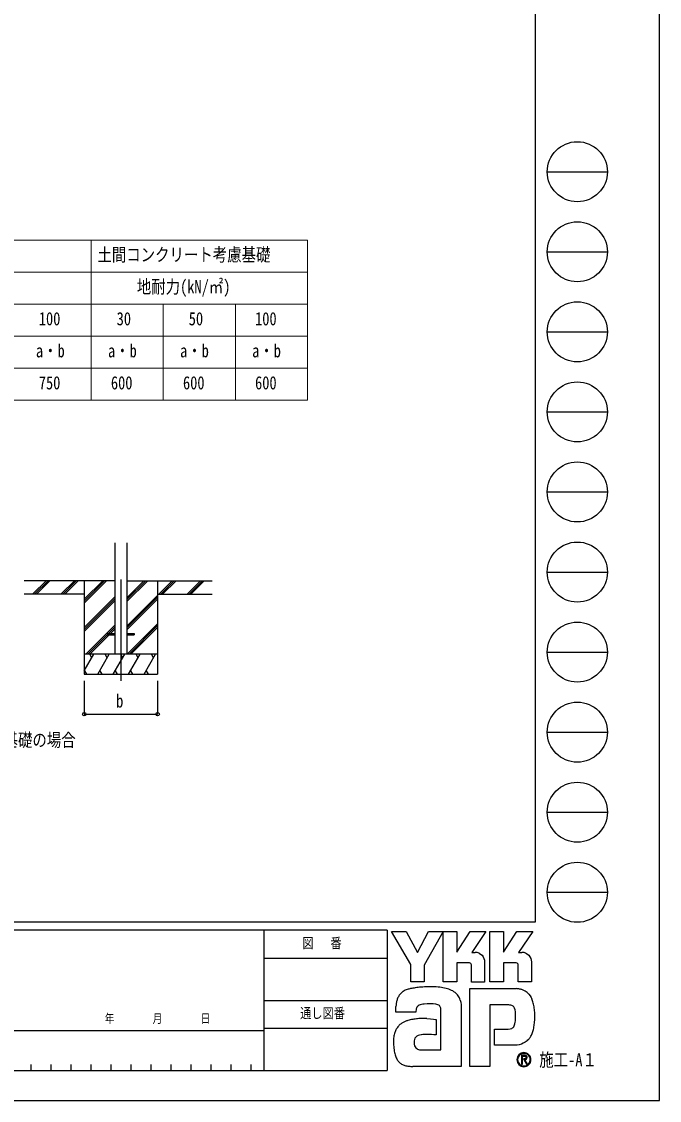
# Model space of a CAD drawing. Units: millimetres, scale not verified. Extents: x -12615 to 12615, y -8910 to 8910.
# Drawn here: x 7837 to 12615, y -8910 to -825 of the extents above; entities that cross this region are included whole.
import ezdxf
from ezdxf.enums import TextEntityAlignment as Align

# ---------------------------------------------------------------- set-up
doc = ezdxf.new("R2010")
doc.units = ezdxf.units.MM
doc.header["$LTSCALE"] = 50
doc.layers.add('0-1_TABLE1', color=7, linetype='Continuous', lineweight=18)
for name, color, linetype in [('0-2_USER1', 3, 'Continuous'), ('0-3_YKK_12', 2, 'Continuous'), ('0-5_YKK_A1', 4, 'Continuous'), ('0-6_YKK_D', 6, 'Continuous'), ('0-7_YKK_ZWAK', 7, 'Continuous')]:
    doc.layers.add(name, color=color, linetype=linetype)
doc.styles.add('ＭＳ ゴシック', font='')
doc.styles.get('ＭＳ ゴシック').set_extended_font_data('MS Gothic')

msp = doc.modelspace()

# ---------------------------------------------------------------- linework, layer by layer
at = {"layer": '0-1_TABLE1'}
for p, q in [((5298.06, -2463.19), (9978.06, -2463.19)), ((8358.06, -2463.19), (8358.06, -3663.19)), ((6738.06, -2703.19), (9978.06, -2703.19)), ((6738.06, -2943.19), (9978.06, -2943.19)), ((8898.06, -2943.19), (8898.06, -3663.19)), ((9438.06, -2943.19), (9438.06, -3663.19)), ((6738.06, -3183.19), (9978.06, -3183.19)), ((5298.06, -3423.19), (9978.06, -3423.19)), ((5298.06, -3663.19), (9978.06, -3663.19))]:
    msp.add_line(p, q, dxfattribs=at)
msp.add_lwpolyline([(9978.06, -2463.19), (9978.06, -2943.19), (9978.06, -3663.19)], dxfattribs=at)
at = {"layer": '0-3_YKK_12'}
msp.add_line((8581.06, -5006.79), (8581.06, -5765.99), dxfattribs=at)
at = {"layer": '0-5_YKK_A1'}
for p, q in [((8535.86, -4730.64), (8535.86, -5566)), ((8626.26, -4730.64), (8626.26, -5566)), ((8535.86, -5016), (7855.11, -5016)), ((7921.8, -5114.59), (8020.39, -5016)), ((7934.53, -5116), (8034.54, -5016)), ((7948.68, -5116), (8048.68, -5016)), ((8133.93, -5114.59), (8232.53, -5016)), ((8146.67, -5116), (8246.67, -5016)), ((8160.81, -5116), (8260.81, -5016)), ((8306.06, -5016), (8306.06, -5715.99)), ((8306.06, -5182.88), (8472.94, -5016)), ((8306.06, -5168.73), (8458.8, -5016)), ((8306.06, -5154.59), (8444.66, -5016)), ((8626.26, -5171.04), (8781.31, -5016)), ((8626.26, -5156.9), (8767.17, -5016)), ((8626.26, -5142.76), (8753.03, -5016)), ((8626.26, -5016), (9264.27, -5016)), ((8856.06, -5016), (8856.06, -5715.99)), ((8865.16, -5116), (8965.16, -5016)), ((8879.3, -5116), (8979.3, -5016)), ((8893.44, -5116), (8993.44, -5016)), ((9077.29, -5116), (9177.29, -5016)), ((9091.43, -5116), (9191.43, -5016)), ((9105.57, -5116), (9205.57, -5016)), ((8306.06, -5116), (7855.11, -5116)), ((8306.06, -5366.72), (8535.86, -5136.92)), ((8306.06, -5380.86), (8535.86, -5151.07)), ((8306.06, -5395.01), (8535.86, -5165.21)), ((8626.26, -5354.89), (8856.06, -5125.09)), ((8626.26, -5369.03), (8856.06, -5139.23)), ((8626.26, -5383.17), (8856.06, -5153.38)), ((8856.06, -5116), (9264.27, -5116)), ((8318.92, -5566), (8535.86, -5349.05)), ((8481.06, -5411.5), (8481.06, -5420.5)), ((8481.06, -5411.5), (8535.86, -5411.5)), ((8487.56, -5411.5), (8535.86, -5363.2)), ((8501.7, -5411.5), (8535.86, -5377.34)), ((8626.26, -5411.5), (8681.06, -5411.5)), ((8627.28, -5566), (8856.06, -5337.22)), ((8641.43, -5566), (8856.06, -5351.36)), ((8655.57, -5566), (8856.06, -5365.51)), ((8681.06, -5411.5), (8681.06, -5420.5)), ((8333.06, -5566), (8481.06, -5418)), ((8347.2, -5566), (8492.7, -5420.5)), ((8481.06, -5420.5), (8535.86, -5420.5)), ((8626.26, -5420.5), (8681.06, -5420.5)), ((8306.06, -5691.44), (8378.49, -5565.99)), ((8856.06, -5566), (8306.06, -5566)), ((8363.49, -5591.98), (8348.49, -5566)), ((8407.36, -5715.99), (8493.96, -5565.99)), ((8478.96, -5591.98), (8463.96, -5565.99)), ((8522.83, -5715.99), (8609.43, -5565.99)), ((8594.43, -5591.98), (8579.43, -5566)), ((8638.3, -5715.99), (8724.9, -5566)), ((8709.9, -5591.98), (8694.9, -5565.99)), ((8753.77, -5715.99), (8840.37, -5566)), ((8825.37, -5591.98), (8810.37, -5565.99)), ((8306.06, -5715.99), (8856.06, -5715.99)), ((8306.89, -5690.01), (8321.88, -5715.99)), ((8422.36, -5690.01), (8437.35, -5715.99)), ((8537.83, -5690.02), (8552.82, -5715.99)), ((8653.3, -5690.01), (8668.3, -5715.99)), ((8768.77, -5690.02), (8783.76, -5715.99))]:
    msp.add_line(p, q, dxfattribs=at)
at = {"layer": '0-6_YKK_D'}
for p, q in [((8306.06, -5765.99), (8306.06, -6015.99)), ((8856.06, -5765.99), (8856.06, -6015.99)), ((8306.06, -6014.99), (8856.06, -6014.99))]:
    msp.add_line(p, q, dxfattribs=at)
for centre in [(8306.06, -6014.99), (8856.06, -6014.99)]:
    msp.add_circle(centre, 12.75, dxfattribs=at)
at = {"layer": '0-7_YKK_ZWAK'}
for p, q in [((11685.06, 8325), (11685.06, -7575)), ((11775.06, -1950), (12225.06, -1950)), ((11775.06, -2550), (12225.06, -2550)), ((11775.06, -3150), (12225.06, -3150)), ((11775.06, -3750), (12225.06, -3750)), ((11775.06, -4350), (12225.06, -4350)), ((11775.06, -4950), (12225.06, -4950)), ((11775.06, -5550), (12225.06, -5550)), ((11775.06, -6150), (12225.06, -6150)), ((11775.06, -6750), (12225.06, -6750)), ((11775.06, -7350), (12225.06, -7350)), ((11685.06, -7575), (-11714.94, -7575)), ((9652.56, -7635), (6555.06, -7635)), ((9652.56, -7635), (9652.56, -8685)), ((10575.06, -7635), (9652.56, -7635)), ((10575.06, -7635), (10575.06, -8685)), ((9652.56, -7845), (10575.06, -7845)), ((9652.56, -8160), (10575.06, -8160)), ((6555.06, -8385), (9652.56, -8385)), ((10575.06, -8370), (9652.56, -8370)), ((7905.06, -8640), (7905.06, -8685)), ((8055.06, -8640), (8055.06, -8685)), ((8205.06, -8640), (8205.06, -8685)), ((8355.06, -8640), (8355.06, -8685)), ((8505.06, -8640), (8505.06, -8685)), ((8655.06, -8640), (8655.06, -8685)), ((8805.06, -8640), (8805.06, -8685)), ((8955.06, -8640), (8955.06, -8685)), ((9105.06, -8640), (9105.06, -8685)), ((9255.06, -8640), (9255.06, -8685)), ((9405.06, -8640), (9405.06, -8685)), ((9555.06, -8640), (9555.06, -8685)), ((6555.06, -8685), (9652.56, -8685)), ((9652.56, -8685), (10575.06, -8685)), ((11600.02, -8651.94), (11600.02, -8651.94))]:
    msp.add_line(p, q, dxfattribs=at)
for points in [[(-12615, -8910), (12615, -8910), (12615, 8910), (-12615, 8910)], [(10608.06, -7644), (10718.49, -7644), (10801.41, -7800.3), (10884.12, -7644), (10994.63, -7644), (10853.01, -7895.97), (10853.01, -8022.4), (10752.29, -8022.4), (10752.29, -7892.57)]]:
    msp.add_lwpolyline(points, close=True, dxfattribs=at)
for points in [[(11191.64, -7879.83), (11096.31, -7879.83), (11096.31, -8022.29), (10994.74, -8022.29), (10994.74, -7644), (11096.31, -7644), (11096.31, -7798.75), (11196.21, -7644), (11315.52, -7644), (11208.48, -7800.64), (11212.27, -7800.64), (11216.46, -7800.64), (11220.76, -7800.64), (11224.9, -7800.64), (11228.6, -7800.64), (11231.58, -7800.64), (11233.57, -7800.64), (11234.3, -7800.64)], [(11542.53, -7879.83), (11447.31, -7879.83), (11447.31, -8022.4), (11345.69, -8022.4), (11345.69, -7644), (11447.31, -7644), (11447.31, -7798.75), (11547.1, -7644), (11666.41, -7644), (11559.37, -7800.64), (11563.2, -7800.64), (11567.41, -7800.64), (11571.71, -7800.64), (11575.84, -7800.64), (11579.52, -7800.64), (11582.49, -7800.64), (11584.47, -7800.64), (11585.19, -7800.64)], [(11263.52, -7806.64), (11275.65, -7813.57), (11285.92, -7822.6), (11294.18, -7833.36), (11300.27, -7845.45), (11304.03, -7858.49), (11305.32, -7872.11), (11305.32, -8022.65), (11206.23, -8022.65), (11206.23, -7894.23)], [(11614.45, -7806.64), (11626.61, -7813.57), (11636.92, -7822.6), (11645.22, -7833.36), (11651.35, -7845.45), (11655.14, -7858.49), (11656.44, -7872.11), (11656.44, -8022.4), (11557.12, -8022.4), (11557.12, -7894.23)], [(11486.61, -8194.52), (11343.58, -8194.52), (11343.58, -8655), (11193.69, -8655), (11193.69, -8072.37), (11542.06, -8072.37)], [(11123.13, -8157.5), (11127.38, -8174.71), (11129.79, -8193.13), (11130.55, -8212.76), (11130.55, -8655), (10768.66, -8655)], [(11636.14, -8113.54), (11645.92, -8125.87), (11653.24, -8137.83), (11658.35, -8148.65)], [(10814.39, -8196.93), (10807.42, -8200.86), (10801.98, -8205.65), (10797.86, -8211.25), (10794.88, -8217.59), (10792.82, -8224.59), (10791.48, -8232.21), (10790.67, -8240.37), (10790.19, -8249), (10640.23, -8249.37), (10640.67, -8228.86), (10641.5, -8205.82)], [(10871.84, -8296.58), (10900.22, -8298.46), (10922.53, -8300.96), (10937.13, -8303.3), (10942.36, -8304.7), (10942.36, -8419.42), (10925.77, -8417.67), (10907.57, -8416.68), (10888.94, -8416.3), (10871.06, -8416.36), (10855.1, -8416.69), (10842.25, -8417.13), (10833.68, -8417.51), (10830.56, -8417.68), (10817.59, -8420.05), (10806.4, -8423.76), (10797.01, -8428.84), (10789.4, -8435.31), (10783.58, -8443.19), (10779.55, -8452.51), (10777.31, -8463.3), (10776.86, -8475.57), (10778.29, -8489.07), (10781.15, -8500.22), (10785.28, -8509.25), (10790.48, -8516.37), (10796.58, -8521.78), (10803.4, -8525.72), (10810.76, -8528.37), (10818.48, -8529.97), (10977.79, -8529.97), (10977.79, -8235.22), (10977.83, -8229.38), (10977.53, -8223.66), (10976.78, -8218.16), (10975.5, -8212.94), (10973.59, -8208.07), (10970.96, -8203.64), (10967.51, -8199.72), (10963.16, -8196.37)], [(10963.16, -8196.37), (10953.82, -8192.71), (10938.88, -8189.6), (10919.82, -8187.31), (10898.12, -8186.08), (10875.25, -8186.18), (10852.69, -8187.85)], [(11537.48, -8282.99), (11537.29, -8263.9), (11536.38, -8246.69), (11534.23, -8231.59), (11530.31, -8218.78)], [(11623.69, -8462.91), (11609.85, -8473.67), (11595.43, -8482.13), (11580.55, -8488.44), (11565.3, -8492.76), (11549.8, -8495.23), (11534.16, -8496.03), (11380.08, -8496.03), (11380.08, -8374.99), (11466.96, -8374.99), (11482.98, -8374.77), (11497.07, -8373.4), (11509.16, -8369.86)], [(11623.82, -8587.79), (11623.75, -8586.03), (11623.53, -8584.34), (11623.16, -8582.71), (11622.66, -8581.16), (11622.01, -8579.69), (11621.22, -8578.31), (11620.3, -8577.02), (11619.24, -8575.84), (11617.85, -8574.61), (11616.31, -8573.54), (11614.62, -8572.63), (11612.79, -8571.88), (11610.84, -8571.29), (11608.75, -8570.87), (11606.55, -8570.61), (11604.23, -8570.53), (11581.5, -8570.53), (11581.5, -8637.42), (11588.37, -8637.42), (11588.37, -8577.35), (11604.23, -8577.35), (11605.87, -8577.41), (11607.41, -8577.57), (11608.85, -8577.83), (11610.19, -8578.2), (11611.42, -8578.67), (11612.53, -8579.24), (11613.52, -8579.9), (11614.4, -8580.67)], [(11617.08, -8587.79), (11616.66, -8591.01), (11615.51, -8593.54), (11613.78, -8595.47), (11611.64, -8596.87), (11609.23, -8597.83), (11606.71, -8598.42), (11604.25, -8598.72), (11601.99, -8598.8), (11596.03, -8598.8), (11599.04, -8603.91), (11618.68, -8637.65), (11626.54, -8637.65), (11607.6, -8605.17), (11609.37, -8604.82), (11611.07, -8604.37), (11612.67, -8603.83), (11614.19, -8603.2), (11615.6, -8602.47), (11616.92, -8601.65), (11618.14, -8600.73), (11619.24, -8599.73)]]:
    msp.add_lwpolyline(points, dxfattribs=at)
for centre in [(12000.06, -1950), (12000.06, -2550), (12000.06, -3150), (12000.06, -3750), (12000.06, -4350), (12000.06, -4950), (12000.06, -5550), (12000.06, -6150), (12000.06, -6750), (12000.06, -7350)]:
    msp.add_circle(centre, 225, dxfattribs=at)
for centre, radius, start, end in [((11234.45, -7875.57), 74.93, 78.26798, 90.11215), ((11235.52, -7870.11), 69.37, 66.19963, 78.22058), ((11585.34, -7875.7), 75.07, 78.27851, 90.10826), ((11586.37, -7870.44), 69.7, 66.2483, 78.23226), ((11192.17, -7893.88), 14.06, 358.57817, 92.1683), ((11543.13, -7893.81), 14, 358.29941, 92.43455), ((10769.15, -8207.24), 135.84, 108.37421, 122.42809), ((10791.88, -8288.08), 219.75, 100.93159, 107.35499), ((10866.16, -8648.45), 587.69, 97.86054, 101.37938), ((10901.03, -8890.74), 832.48, 94.90201, 97.9576), ((10903.41, -8910.14), 852, 91.6169, 94.94971), ((10900.11, -8772.18), 714.01, 87.51794, 91.66439), ((10909.38, -8573.33), 514.94, 81.92631, 87.59083), ((10936.76, -8385.69), 325.32, 73.67137, 82.05943), ((10977.38, -8249.75), 183.45, 60.60528, 73.9085), ((11536.36, -8232.64), 160.37, 78.73198, 87.96551), ((11541.07, -8208.59), 135.87, 69.03034, 78.69541), ((11545.45, -8196.9), 123.38, 59.39484, 68.9885), ((10821.12, -8207.6), 179.04, 163.48385, 171.57982), ((10774.82, -8193.86), 130.74, 152.2125, 163.4865), ((10754.81, -8183.52), 108.22, 138.03852, 152.12015), ((10754.79, -8184.02), 108.55, 122.60463, 137.83438), ((10994.01, -8216.59), 146.41, 52.17347, 59.90542), ((11008.88, -8197.34), 122.08, 43.55042, 52.14561), ((11017.07, -8189.43), 110.69, 34.48659, 43.50182), ((11017.13, -8189.26), 110.55, 25.58915, 34.43128), ((11007.29, -8193.87), 121.41, 17.43089, 25.54591), ((11547.48, -8193.34), 119.28, 50.3012, 59.3616), ((11546.74, -8194.18), 120.4, 42.05209, 50.28551), ((11487.28, -8228.44), 188.76, 14.76267, 25.00486), ((10913.41, -8221.38), 272.36, 171.55622, 176.72493), ((10853.97, -8290.89), 101.95, 102.4979, 112.84632), ((10873.7, -8375.98), 189.3, 96.37207, 102.75341), ((11487.42, -8268.03), 73.52, 77.94572, 90.63794), ((11493.81, -8238.05), 42.86, 60.20991, 77.92418), ((11497.96, -8230.26), 34.04, 39.8078, 59.75378), ((11492.14, -8234.71), 41.37, 22.65544, 39.38165), ((11371.51, -8259.99), 308.76, 7.9139, 14.95041), ((11255.87, -8276.8), 425.61, 2.54376, 8.01251), ((10771.85, -8467.72), 161.6, 112.58838, 120.58162), ((10790.98, -8513.7), 211.4, 106.61303, 112.59024), ((10821.07, -8614.84), 316.93, 99.87193, 106.59825), ((10837.93, -8709.82), 413.39, 94.78469, 99.91711), ((10846.14, -8804.31), 508.24, 90.80099, 94.81812), ((10847.39, -8874.68), 578.61, 87.57779, 90.82714), ((11377.49, -8300.27), 159.33, 347.14308, 355.40008), ((11196.61, -8284.73), 340.88, 355.2339, 0.29193), ((11208.51, -8281.51), 473.02, 352.8937, 357.82206), ((11189.59, -8280.29), 491.98, 357.76419, 2.60674), ((10777.37, -8448.87), 152.71, 153.89178, 164.94341), ((10754.78, -8438.01), 127.65, 142.04688, 153.80771), ((10750.42, -8434.88), 122.29, 130.60221, 141.94427), ((10757.63, -8443.54), 133.55, 120.60724, 130.53081), ((11495.16, -8338.28), 34.54, 293.91672, 314.09376), ((11490.45, -8334.13), 40.8, 314.78099, 333.92928), ((11460.15, -8319.42), 74.48, 334.00676, 347.34989), ((11440.22, -8325.35), 236.92, 339.22498, 347.31457), ((11307.45, -8294.38), 373.25, 347.15166, 352.97565), ((10914.4, -8470.46), 291.87, 174.55588, 182.47272), ((11077.49, -8467.89), 454.94, 181.90948, 187.89042), ((10826.95, -8462.09), 204.02, 164.97537, 174.56739), ((11523.69, -8350.16), 150.71, 311.57033, 318.66243), ((11506.24, -8334.86), 173.92, 318.67367, 325.29112), ((11551.08, -8368.28), 118.04, 326.23251, 339.61931), ((10886.08, -8494.82), 261.65, 187.80471, 196.36971), ((10785.01, -8524.67), 156.26, 196.3102, 208.20993), ((11600.11, -8604.57), 52.92, 90.09157, 179.92363), ((11599.91, -8604.13), 46.97, 89.86602, 135.149), ((11600.1, -8604.47), 52.82, 44.93442, 90.08536), ((11600.12, -8604.49), 47.33, 45.03108, 90.11509), ((11600.52, -8604.31), 52.41, 359.78949, 45.13288), ((10741.01, -8548.09), 106.41, 208.29777, 223.35561), ((10731.08, -8556.83), 93.2, 223.64205, 239.63663), ((10739.32, -8541.84), 110.3, 239.8785, 253.65355), ((10754.4, -8490.03), 164.26, 253.69102, 263.74909), ((11599.78, -8604.63), 52.6, 179.86065, 225.14399), ((11599.77, -8604.4), 47.06, 134.8007, 180.12175), ((11599.58, -8604.7), 46.87, 179.75513, 225.29722), ((11600.03, -8604.63), 52.77, 224.94536, 269.98445), ((11599.93, -8605.12), 46.82, 224.62822, 270.10973), ((11600.03, -8604.37), 53.04, 269.98802, 314.93777), ((11599.95, -8604.42), 47.52, 270.09072, 359.90926), ((11607.02, -8587.51), 10.06, 358.3894, 42.86139), ((11607.22, -8588.27), 16.6, 316.37674, 1.6565), ((11600.15, -8604.5), 47.31, 0.00643, 45.07115), ((11600.39, -8604.71), 52.54, 314.92572, 0.23508), ((10767.18, -8376.29), 278.71, 263.68487, 270.30455)]:
    msp.add_arc(centre, radius, start, end, dxfattribs=at)

# ---------------------------------------------------------------- texts
at = {"layer": '0-1_TABLE1', "style": 'ＭＳ ゴシック', "width": 0.8}
for s, p in [('土間コンクリート考慮基礎', (8404.86, -2650.69)), ('地耐力(kN/㎡)', (8700.06, -2890.69)), ('100', (7965.66, -3130.69)), ('30', (8548.86, -3130.69)), ('50', (9088.86, -3130.69)), ('100', (9585.66, -3130.69)), ('a・b', (7944.06, -3370.69)), ('a・b', (8484.06, -3370.69)), ('a・b', (9024.06, -3370.69)), ('a・b', (9564.06, -3370.69)), ('750', (7965.66, -3610.69)), ('600', (8505.66, -3610.69)), ('600', (9045.66, -3610.69)), ('600', (9585.66, -3610.69))]:
    msp.add_text(s, height=98.97, dxfattribs=at).set_placement(p, align=Align.BOTTOM_LEFT)
at = {"layer": '0-2_USER1', "style": 'ＭＳ ゴシック', "width": 0.8}
msp.add_text('土間コンクリート考慮基礎の場合', height=98.97, dxfattribs=at).set_placement((6621.87, -6287.99), align=Align.BOTTOM_LEFT)
at = {"layer": '0-6_YKK_D', "style": 'ＭＳ ゴシック', "width": 0.8}
msp.add_text('b', height=98.97, dxfattribs=at).set_placement((8545.06, -5994.99), align=Align.BOTTOM_LEFT)
at = {"layer": '0-7_YKK_ZWAK', "style": 'ＭＳ ゴシック', "width": 0.8}
for s, height, p in [('図\u3000 番', 76.98, (9940.21, -7792.5)), ('通し図番', 76.98, (9923.41, -8317.5)), ('年        月        日', 65.98, (8459.72, -8349.64)), ('施工-A１', 98.97, (11715.06, -8685))]:
    msp.add_text(s, height=height, dxfattribs=at).set_placement(p, align=Align.BOTTOM_LEFT)

doc.saveas('drawing.dxf')
